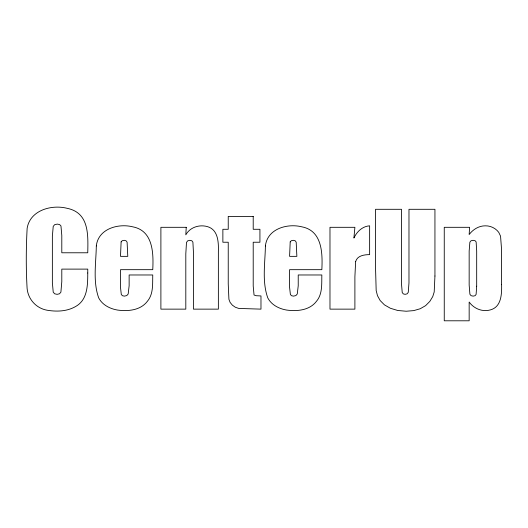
<?xml version="1.0" encoding="UTF-8"?>
<svg xmlns="http://www.w3.org/2000/svg" width="528" height="528" viewBox="0 0 528 528"><rect width="100%" height="100%" fill="white"/><g stroke="black" fill="none" stroke-linecap="round" stroke-linejoin="round"><path stroke-width="0.79" d="M501.6 284.414C501.811 293.812 501.547 306.986 490.321 309.916C482.374 312.18 473.88 308.642 469.161 302.036L469.161 320.793L444.253 320.793L444.253 227.311L469.597 227.311L469.161 234.538C472.969 229.469 478.79 225.812 485.258 225.826A16.394 16.394 0 0 1 498.709 232.294L500.551 236.128L501.6 249.942L501.6 284.414M87.76 273.009C87.701 284.935 87.707 299.607 75.887 306.359C67.162 311.494 56.773 311.85 47.012 310.207C35.521 308.128 27.172 298.181 27.001 286.513C25.964 267.142 26.09 247.698 27.139 228.327C30.023 210.25 51.52 204.316 67.148 208.316C89.324 212.81 88.077 234.94 87.76 252.78L61.796 252.78L61.796 235.422L60.964 225.977L59.631 224.572L57.295 224.103L54.674 224.671L53.222 226.387L52.364 236.247L52.364 282.625L53.222 292.123L54.628 293.786L57.11 294.34L59.506 293.786L60.905 292.116L61.796 281.668L61.796 269.115L87.76 269.115L87.76 273.009M434.94 276.025L434.201 291.964L432.736 296.624L429.818 301.402L425.601 305.653L420.229 308.741L413.747 310.609L406.204 311.236L397.782 310.497L390.416 308.279L384.437 304.867L380.18 300.571L377.48 295.687L376.174 290.545L375.553 268.376L375.553 209.299L401.518 209.299L401.518 284.163L402.224 292.519L403.3 293.885L405.095 294.34L407.121 293.839L408.269 292.334L408.976 282.869L408.976 209.299L434.94 209.299L434.94 276.025M355.634 261.624L354.895 276.824L354.895 309.137L329.98 309.137L329.98 227.311L354.895 227.311L353.912 238.069C356.796 231.746 362.393 226.274 369.633 225.826L369.633 254.628C364.34 254.635 357.232 255.572 355.634 261.624M186.239 227.311L185.81 234.848C189.955 227.297 199.228 224.327 207.299 226.585C218.321 229.601 218.632 242.477 218.368 251.79L218.368 309.137L193.453 309.137L193.453 252.47L192.898 242.167L191.849 240.781L189.816 240.319L187.658 240.854L186.483 242.444L185.81 253.823L185.81 309.137L160.895 309.137L160.895 227.311L186.239 227.311M476.685 286.202L476.104 294.433L475.061 295.706L473.108 296.129L471.075 295.667L469.907 294.281L469.161 285.028L469.161 251.11L469.874 242.167L471.022 240.781L473.048 240.319L475.081 240.722L476.131 241.923L476.685 251.11L476.685 286.202M121.117 241.89L120.503 256.351L127.776 256.351L127.103 242.167L126.067 240.781L124.324 240.319L122.232 240.715L121.117 241.89M290.209 241.89L289.588 256.351L296.868 256.351L296.188 242.167L295.159 240.781L293.416 240.319L291.317 240.715L290.209 241.89M96.314 245.956C96.037 263.109 92.783 281.437 98.696 297.904C102.353 304.953 109.883 308.741 117.447 310.048C127.941 311.48 140.402 310.444 147.325 301.369C153.556 294.043 152.513 283.958 152.757 274.976L129.136 274.976L129.136 285.767L128.179 294.004L126.753 295.594L124.39 296.129L122.476 295.726L121.301 294.525L120.503 287.371L120.503 269.676L152.757 269.676C153.589 253.202 153.146 230.67 132.719 226.822C118.173 223.172 98.208 228.776 96.314 245.956M265.406 245.956C265.129 263.109 261.875 281.437 267.782 297.904C271.445 304.953 278.975 308.741 286.539 310.048C297.033 311.48 309.487 310.444 316.417 301.369C322.648 294.043 321.605 283.958 321.842 274.976L298.228 274.976L298.228 285.767L297.271 294.004L295.845 295.594L293.476 296.129L291.562 295.726L290.393 294.525L289.588 287.371L289.588 269.676L321.842 269.676C322.674 253.202 322.232 230.67 301.811 226.822C287.258 223.172 267.3 228.776 265.406 245.956M253.209 216.394L228.235 216.394L228.235 229.284L222.869 229.284L222.869 242.233L228.235 242.233L228.235 283.793L228.914 299.303L230.116 302.419L232.366 305.164L235.356 307.256L238.781 308.431L260.977 309.137L260.977 295.944L256.192 295.713L254.041 295.02L253.209 286.018L253.209 242.233L259.928 242.233L259.928 229.284L253.209 229.284L253.209 216.394"/></g></svg>
